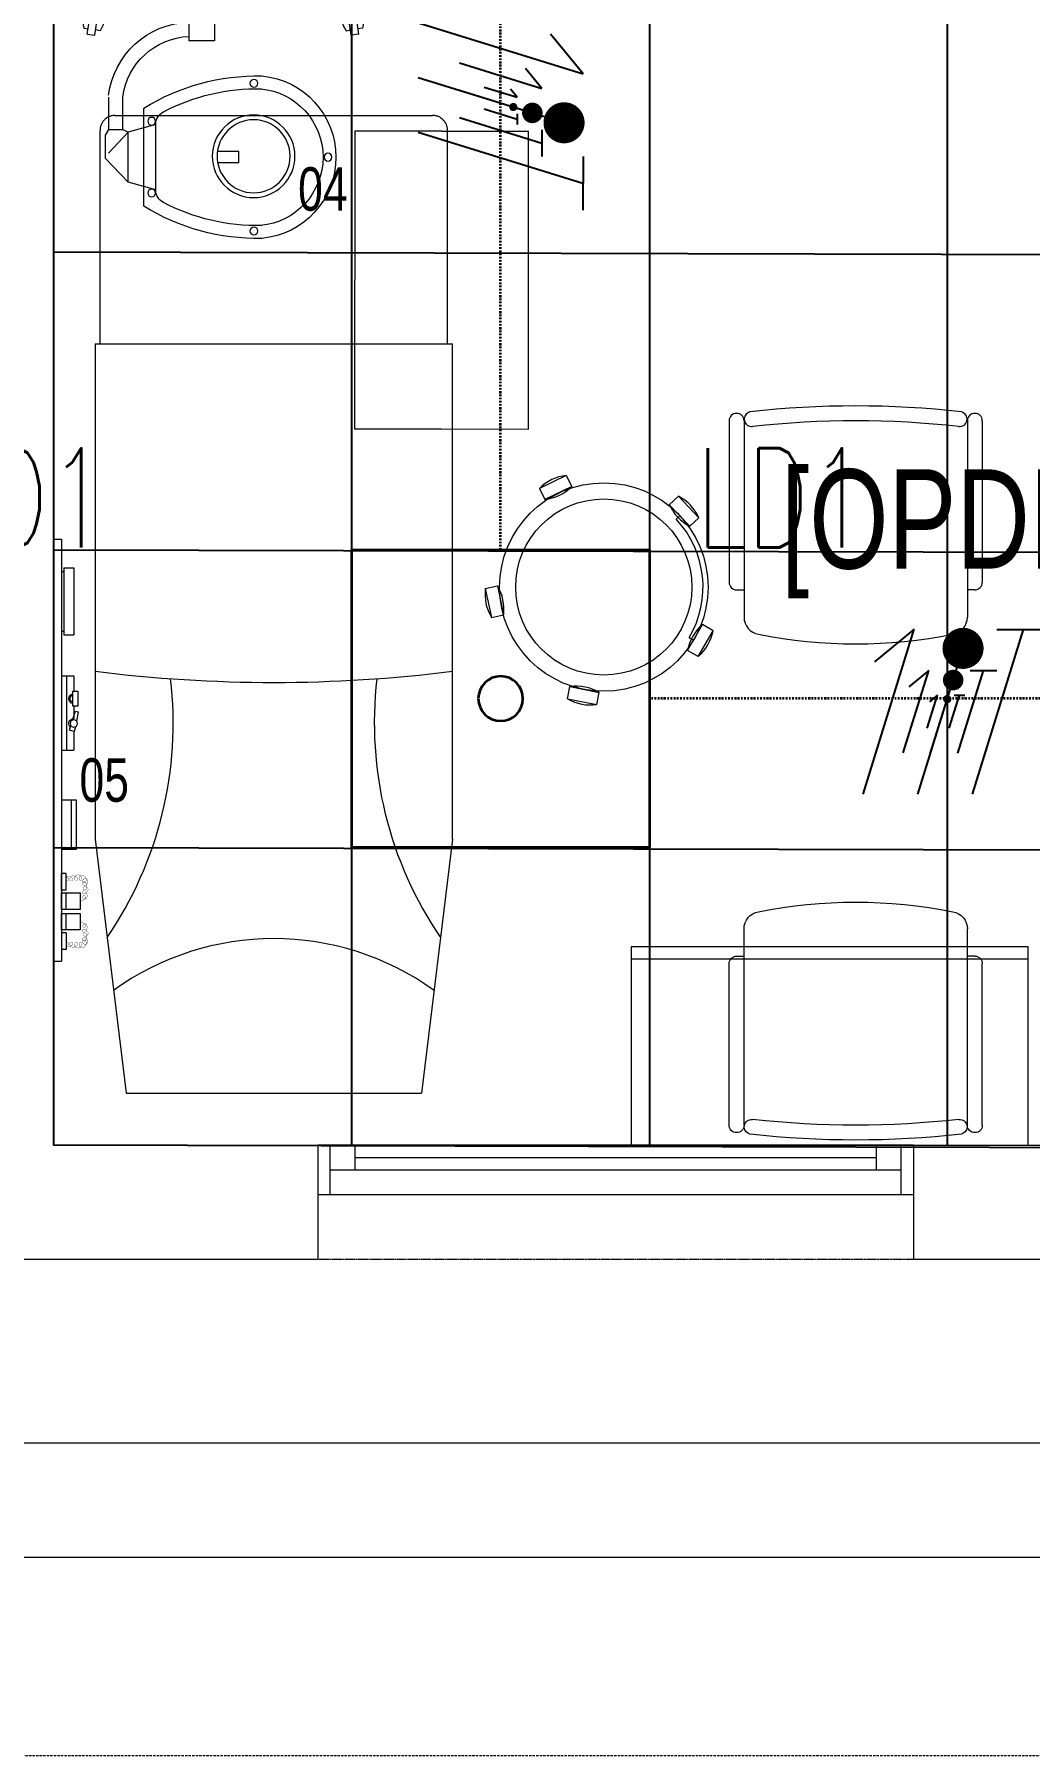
# Model space of a CAD drawing. Extents: x -12260 to 57327, y -29287 to 19916.
# Drawn here: x 29437 to 31441, y -14060 to -10592 of the extents above; entities that cross this region are included whole.
import ezdxf
from ezdxf.enums import TextEntityAlignment as Align

# ---------------------------------------------------------------- set-up
doc = ezdxf.new("R2010")
doc.units = 0
doc.header["$LTSCALE"] = 0.25
doc.linetypes.add('01-First Floor$0$HIDDEN', pattern=[9.525, 6.35, -3.175])
doc.linetypes.add('DASHDOT', pattern=[25.4, 12.7, -6.35, 0, -6.35])
for name, color, linetype, lineweight in [('01-First Floor$0$72_EGR_BASE_TEXT', 252, 'Continuous', 5), ('01-First Floor$0$72_EGR_EQP_TAG', 142, 'Continuous', 5), ('01-First Floor$0$Aluminum', 251, 'Continuous', 5), ('01-First Floor$0$LOADING', 253, 'Continuous', 5), ('01-First Floor$0$Proj', 251, 'Continuous', 5), ('01-First Floor$0$Walls', 251, 'Continuous', 5), ('E-LITE-CIRC-NUMB', 6, 'Continuous', 25), ('E-LITE-CLNG', 150, 'Continuous', 35), ('E-LITE-CLNG-CNDT', 6, 'DASHDOT', 35), ('E-LITE-CTRL', 6, 'Continuous', 25), ('E-LITE-IDEN', 6, 'Continuous', 25), ('E-POWR-WIRE', 6, 'Continuous', 25), ('E-POWR-WIRE @ 100', 6, 'Continuous', 25), ('E-POWR-WIRE @ 20', 6, 'Continuous', 25), ('E-POWR-WIRE @ 50', 6, 'Continuous', 25)]:
    doc.layers.add(name, color=color, linetype=linetype, lineweight=lineweight)
doc.layers.add('01-First Floor$0$FALSE CEILING', color=251, linetype='Continuous')
doc.layers.add('01-First Floor$0$TME-NON MEDICAL FURNITURE', color=242, linetype='Continuous')
doc.styles.add('01-First Floor$0$X3G_ENTITY_257CFD', font='swisscl.ttf', dxfattribs={"height": 200})
doc.styles.add('01-First Floor$0$X3G_ENTITY_9F38', font='swisscl.ttf', dxfattribs={"height": 0.2})
doc.styles.add('DC_SIMPLEX', font='SIMPLEX.shx', dxfattribs={"width": 0.7})

# ---------------------------------------------------------------- blocks, each defined once
blk = doc.blocks.new('01-First Floor$0$ME19011A-P')
for p, q in [((-0.425, 0), (0.425, 0)), ((-0.425, 0), (-0.425, -0.015)), ((0.425, 0), (0.425, -0.015)), ((-0.425, -0.015), (0.425, -0.015)), ((-0.3675, -0.0198), (-0.2325, -0.0198)), ((-0.3675, -0.0198), (-0.3675, -0.0399)), ((-0.36, -0.015), (-0.36, -0.0198)), ((-0.24, -0.015), (-0.24, -0.0198)), ((-0.2325, -0.0198), (-0.2325, -0.0399)), ((-0.15, -0.015), (-0.15, -0.04)), ((-0.15, -0.025), (0, -0.025)), ((-0.0402, -0.0312), (-0.0496, -0.0337)), ((-0.0376, -0.0409), (-0.0402, -0.0312)), ((0, -0.015), (0, -0.04)), ((0.1, -0.015), (0.1, -0.045)), ((0.2, -0.045), (0.2, -0.015)), ((0.2818, -0.015), (0.2484, -0.015)), ((0.2484, -0.0243), (0.2484, -0.015)), ((0.2818, -0.0243), (0.2484, -0.0243)), ((0.2818, -0.0243), (0.2818, -0.015)), ((0.3211, -0.015), (0.2877, -0.015)), ((0.2877, -0.015), (0.2877, -0.0531)), ((0.3211, -0.0243), (0.2877, -0.0243)), ((0.3211, -0.0531), (0.3211, -0.015)), ((0.3623, -0.015), (0.3289, -0.015)), ((0.3289, -0.015), (0.3289, -0.0531)), ((0.3623, -0.0243), (0.3289, -0.0243)), ((0.3623, -0.0531), (0.3623, -0.015)), ((0.3682, -0.0243), (0.3682, -0.015)), ((0.3682, -0.015), (0.4016, -0.015)), ((0.3682, -0.0243), (0.4016, -0.0243)), ((0.4016, -0.0243), (0.4016, -0.015)), ((-0.3675, -0.0399), (-0.2325, -0.0399)), ((-0.15, -0.04), (-0.1187, -0.04)), ((-0.0887, -0.04), (-0.0637, -0.04)), ((-0.0606, -0.0371), (-0.0787, -0.0432)), ((-0.0787, -0.0432), (-0.077, -0.0497)), ((-0.0582, -0.046), (-0.077, -0.0497)), ((-0.047, -0.0434), (-0.0376, -0.0409)), ((-0.0379, -0.04), (0, -0.04)), ((0.1, -0.035), (0.2, -0.035)), ((0.1, -0.045), (0.2, -0.045)), ((0.2877, -0.0531), (0.3211, -0.0531)), ((0.3289, -0.0531), (0.3623, -0.0531))]:
    blk.add_line(p, q)
at = {"color": 8, "const_width": 0.000601}
for points in [[(0.3044, -0.0531, -0.184574), (0.2977, -0.0636, -1.44364), (0.2961, -0.0581, -0.837915), (0.2969, -0.0664, -0.30536), (0.2839, -0.062, -1.584726), (0.2894, -0.0609, -0.253153), (0.2827, -0.0684, -0.874198), (0.2775, -0.0585, -0.915253), (0.2791, -0.0658, -0.223821), (0.2683, -0.0644, -1.703343), (0.272, -0.0597, -0.588962), (0.2621, -0.068, -0.717795), (0.2625, -0.0581, -0.983104), (0.2645, -0.0644, -0.326362), (0.2534, -0.0609, -0.758716), (0.2609, -0.0514, -0.906186), (0.2593, -0.0565, -0.189488), (0.2526, -0.0522, -0.7948), (0.2613, -0.0423, -1.223996), (0.2574, -0.047, -0.072149), (0.2534, -0.0403, -0.645886), (0.2609, -0.0324, -1.366917), (0.2574, -0.0371, -0.078415), (0.2542, -0.0308, -0.723006), (0.2613, -0.0256, -1.105484), (0.2582, -0.0292, -0.221197), (0.2566, -0.0243, -0.221197)], [(0.3456, -0.0531, 0.184574), (0.3523, -0.0636, 1.44364), (0.3539, -0.0581, 0.837915), (0.3531, -0.0664, 0.30536), (0.3661, -0.062, 1.584726), (0.3606, -0.0609, 0.253153), (0.3673, -0.0684, 0.874198), (0.3725, -0.0585, 0.915253), (0.3709, -0.0658, 0.223821), (0.3817, -0.0644, 1.703343), (0.378, -0.0597, 0.588962), (0.3879, -0.068, 0.717795), (0.3875, -0.0581, 0.983104), (0.3855, -0.0644, 0.326362), (0.3966, -0.0609, 0.758716), (0.3891, -0.0514, 0.906186), (0.3907, -0.0565, 0.189488), (0.3974, -0.0522, 0.7948), (0.3887, -0.0423, 1.223996), (0.3926, -0.047, 0.072149), (0.3966, -0.0403, 0.645886), (0.3891, -0.0324, 1.366917), (0.3926, -0.0371, 0.078415), (0.3958, -0.0308, 0.723006), (0.3887, -0.0256, 1.105484), (0.3918, -0.0292, 0.221197), (0.3934, -0.0243, 0.221197)]]:
    blk.add_lwpolyline(points, format="xyb", dxfattribs=at)
blk.add_lwpolyline([(-0.1187, -0.0482), (-0.0887, -0.0482), (-0.0887, -0.0382), (-0.1187, -0.0382)], close=True)
blk.add_circle((-0.0537, -0.04), 0.0075)
for centre, radius, start, end in [((-0.1037, -0.04), 0.01, 10.4593, 169.5407), ((-0.1037, -0.04), 0.0075, 14.0075, 165.9925), ((-0.0537, -0.04), 0.01, 45, 180)]:
    blk.add_arc(centre, radius, start, end)
blk = doc.blocks.new('01-First Floor$0$M.44.57.64')
at = {"layer": '01-First Floor$0$LOADING', "xscale": 1000.000000000002, "yscale": 1000.000000000002, "zscale": 1000.000000000002, "rotation": 225.9999036123427}
blk.add_blockref('01-First Floor$0$ME19011A-P', (-80806.9, 16720.7), dxfattribs=at)
blk = doc.blocks.new('01-First Floor$0$GF21016-P')
at = {"layer": '01-First Floor$0$LOADING', "extrusion": (-1.24384e-09, -1.20261e-09, -1)}
for p, q in [((0.0128, 0.0179), (0.0128, 0.4136)), ((0.4628, 0.0179), (0.4628, 0.4136)), ((-0.0022, 0.3585), (0.0128, 0.3585)), ((0.4778, 0.3585), (0.4628, 0.3585)), ((-0.0172, 0.0179), (-0.0172, 0.3435)), ((0.4928, 0.0179), (0.4928, 0.3435)), ((0.4778, 0.0029), (0.4778, 0.0029))]:
    blk.add_line(p, q, dxfattribs=at)
for centre, radius, start, end in [((-0.2378, -0.5362), 1.0036, 78.7568, 101.2432), ((-0.0478, 0.4136), 0.035, 0, 80.6557), ((-0.4278, 0.4136), 0.035, 99.3443, 180), ((0.0022, 0.3435), 0.015, 0, 90), ((-0.4778, 0.3435), 0.015, 90, 180), ((0.0022, 0.0179), 0.015, 270, 0), ((0.0022, 0.0179), 0.015, 180, 270), ((-0.0284, 0.0145), 0.015, 284.3864, 95.5209), ((-0.2378, 1.8734), 1.8855, 263.5119, 276.4881), ((-0.2378, 1.8928), 1.8749, 263.6341, 276.3659), ((-0.4471, 0.0145), 0.015, 84.4791, 255.6136), ((-0.4778, 0.0179), 0.015, 270, 0), ((-0.4778, 0.0179), 0.015, 180, 270)]:
    blk.add_arc(centre, radius, start, end, dxfattribs=at)
blk = doc.blocks.new('01-First Floor$0$GF21027-P')
at = {"layer": '01-First Floor$0$LOADING'}
for p, q in [((0.4, 0.4), (-0.4, 0.4)), ((-0.4, 0.4), (-0.4, 0)), ((0.4, 0), (0.4, 0.4)), ((-0.4, 0.025), (0.4, 0.025)), ((-0.4, 0), (0.4, 0))]:
    blk.add_line(p, q, dxfattribs=at)
blk = doc.blocks.new('01-First Floor$0$HF10037B-P')
at = {"layer": '01-First Floor$0$LOADING'}
for p, q in [((0.2459, 0.134), (0.1859, 0.134)), ((0.1859, 0.134), (0.1859, 0.109)), ((0.2459, 0.109), (0.1859, 0.109)), ((0.2459, 0.134), (0.2459, 0.109)), ((0, 0), (-0.0142, -0.0583)), ((0, 0), (0.0243, -0.0059)), ((0.0243, -0.0059), (0.01, -0.0642)), ((0.4071, -0.0094), (0.431, -0.0018)), ((0.4071, -0.0094), (0.4255, -0.0665)), ((0.431, -0.0018), (0.4493, -0.0589)), ((-0.0142, -0.0583), (0.01, -0.0642)), ((0.4069, -0.0417), (0.4165, -0.0387)), ((0.4255, -0.0665), (0.4493, -0.0589)), ((0.0524, -0.2725), (0.0674, -0.2525)), ((0.0524, -0.2725), (0.1004, -0.3085)), ((0.0674, -0.2525), (0.1154, -0.2885)), ((0.3125, -0.2897), (0.362, -0.2558)), ((0.3266, -0.3103), (0.3761, -0.2764)), ((0.3267, -0.268), (0.3323, -0.2763)), ((0.3761, -0.2764), (0.362, -0.2558)), ((0.1004, -0.3085), (0.1154, -0.2885)), ((0.3266, -0.3103), (0.3125, -0.2897))]:
    blk.add_line(p, q, dxfattribs=at)
for radius in [0.21, 0.1775]:
    blk.add_circle((0.2161, -0.1014), radius, dxfattribs=at)
for centre, radius, start, end in [((0.2159, 0.0465), 0.0925, 71.0754, 108.9246), ((0.2159, 0.1965), 0.0925, 251.0754, 288.9246), ((0.0779, -0.0499), 0.0925, 147.3419, 185.1912), ((-0.0678, -0.0143), 0.0925, 327.3419, 5.1912), ((0.4996, -0.0113), 0.0925, 178.8412, 216.6904), ((0.3568, -0.057), 0.0925, 358.8412, 36.6904), ((0.2161, -0.1014), 0.2, 303.6037, 17.3657), ((0.1289, -0.2205), 0.0925, 214.1875, 252.0368), ((0.0389, -0.3404), 0.0925, 34.1875, 72.0368), ((0.3867, -0.3449), 0.0925, 105.5121, 143.3614), ((0.3019, -0.2212), 0.0925, 285.5121, 323.3614)]:
    blk.add_arc(centre, radius, start, end, dxfattribs=at)
blk = doc.blocks.new('01-First Floor$0$HF13902-P')
at = {"color": 8, "linetype": '01-First Floor$0$HIDDEN'}
for p, q in [((-0.35, -0.6824), (-0.35, -1.1124)), ((0.35, -0.6824), (0.35, -1.1124)), ((0.32, -1.1424), (-0.32, -1.1424))]:
    blk.add_line(p, q, dxfattribs=at)
at = {"linetype": 'Continuous'}
for points in [[(0.36, -0.5224), (0.36, -0.5224), (0.36, -0.5224), (0.36, -0.5224), (0.36, -0.5224), (0.36, -0.5224), (0.36, -0.5224), (0.36, -0.5224), (0.36, -0.5224), (0.36, -0.5224), (0.36, -0.5224), (0.36, -0.5224), (0.36, -0.5224), (0.36, -0.5224), (0.36, -0.5224), (0.36, -0.5224), (0.36, -0.5224), (0.36, -0.5224), (0.36, -0.5224), (0.36, -0.5224), (0.36, -0.5224), (0.36, -0.5224), (0.36, -0.5224), (0.36, -0.5224), (0.36, -0.5224), (0.36, -0.5224), (0.36, -0.5224), (0.36, -0.5224), (0.36, -0.5224), (0.36, -0.5224), (0.36, -0.5224), (0.36, -0.5224), (0.36, -0.5224), (0.36, -0.5224), (0.36, -0.5224), (0.36, -0.5224), (0.36, -0.5224), (0.36, -0.5224), (0.36, -0.5224), (0.36, -0.5224), (0.36, -0.5224), (0.36, -0.5224), (0.36, -0.5224), (0.36, -0.5224), (0.36, -0.5224), (0.36, -0.5224), (0.36, -0.5224), (0.36, -0.5224), (0.36, -0.5224), (0.36, -0.5224), (0.36, -0.5224), (0.36, -0.5224), (0.36, -0.5224), (0.36, -0.5224), (0.36, -0.5224), (0.36, -0.5224), (0.36, -0.5224), (0.36, -0.5224), (0.36, -0.5224), (0.36, -0.5224), (0.36, -0.5224), (0.36, -0.5224), (0.36, -0.5224), (0.36, -0.5224), (0.36, -0.5224), (0.36, -0.5224), (0.36, -0.5224), (0.36, -0.5224), (0.36, -0.5224), (0.36, -0.5224), (0.36, -0.5224), (0.36, -0.5224), (0.36, -0.5224), (0.36, -0.5224), (0.36, -0.5224), (0.36, -0.5224), (0.36, -0.5224), (0.36, -0.5224), (0.36, -0.5224), (0.36, -0.5224), (0.36, -0.5224), (0.36, -0.5224), (0.36, -0.5224), (0.36, -0.5224), (0.36, -0.5224), (0.36, -0.5224), (0.36, -0.5224), (0.36, -0.5224), (0.36, -0.5224), (0.36, -0.5224), (0.36, -0.5224), (0.36, -0.5224), (0.36, -0.5224), (0.36, -0.5224), (0.36, -0.5224), (0.36, -0.5224), (0.36, -0.5224), (0.36, -0.5224), (0.36, -0.5224), (0.36, -0.5224), (0.36, -0.5224), (0.36, -0.5224), (0.36, -0.5224), (0.36, -0.5224), (0.36, -0.5224), (0.36, -0.5224), (0.36, -0.5224), (0.36, -0.5224), (0.36, -0.5224), (0.36, -0.5224), (0.36, -0.5224), (0.36, -0.5224), (0.36, -0.5224), (0.36, -0.5224), (0.36, -0.5224), (0.36, -0.5224), (0.36, -0.5224), (0.36, -0.5224), (0.36, -0.5224), (0.36, -0.5224), (0.36, -0.5224), (0.36, -0.5224), (0.36, -0.5224), (0.36, -0.5224), (0.36, -0.5224), (0.36, -0.5224), (0.36, -0.5224), (0.36, -0.5224), (0.36, -0.5224), (0.36, -0.5224), (0.36, -0.5224), (0.36, -0.5224), (0.36, -0.5224), (0.36, -0.5224), (0.36, -0.5224), (0.36, -0.5224), (0.36, -0.5224), (0.36, -0.5224), (0.36, -0.5224), (0.36, -0.5224), (0.36, -0.5224), (0.36, -0.5224), (0.36, -0.5224), (0.36, -0.5224), (0.36, -0.5224), (0.36, -0.5224), (0.36, -0.5224), (0.36, -0.5224), (0.36, -0.5224), (0.36, -0.5224), (0.36, -0.5224), (0.36, -0.5224), (0.36, -0.5224), (0.36, -0.5224), (0.36, -0.5224), (0.36, -0.5224), (0.36, -0.5224), (0.36, -0.5224), (0.36, -0.5224), (0.36, -0.5224), (0.36, -0.5224), (0.36, -0.5224), (0.36, -0.5224), (0.36, -0.5224), (0.36, -0.5224), (0.36, -0.5224), (0.36, -0.5224), (0.36, -0.5224), (0.36, -0.5224), (0.36, -0.5224), (0.36, -0.5224), (0.36, -0.5224), (0.36, -0.5224), (0.36, -0.5224), (0.36, -0.5224), (0.36, -0.5224), (0.36, -0.5224), (0.36, -0.5224), (0.36, -0.5224), (0.36, -0.5224), (0.36, -0.5224), (0.36, -0.5224), (0.36, -0.5224), (0.36, -0.5224), (0.36, -0.5224), (0.36, -0.5224), (0.36, -0.5224), (0.36, -0.5224), (0.36, -0.5224), (0.36, -0.5224), (0.36, -0.5224), (0.36, -0.5224), (0.36, -0.5224), (0.36, -0.5224), (0.36, -0.5224), (0.36, -0.5224), (0.36, -0.5224), (0.36, -0.5224), (0.36, -0.5224), (0.36, -0.5224), (0.36, -0.5224), (0.36, -0.5224), (0.36, -0.5224), (0.36, -0.5224), (0.36, -0.5224), (0.36, -0.5224), (0.36, -0.5224), (0.36, -0.5224), (0.36, -0.5224), (0.36, -0.5224), (0.36, -0.5224), (0.36, -0.5224), (0.36, -0.5224), (0.36, -0.5224), (0.36, -0.5224), (0.36, -0.5224), (0.36, -0.5224), (0.36, -0.5224), (0.36, -0.5224)], [(0.36, -0.5224), (0.36, -0.5224), (0.36, -0.5224), (0.36, -0.5224), (0.36, -0.5224), (0.36, -0.5224), (0.36, -0.5224), (0.36, -0.5224), (0.36, -0.5224), (0.36, -0.5224), (0.36, -0.5224), (0.36, -0.5224), (0.36, -0.5224), (0.36, -0.5224), (0.36, -0.5224), (0.36, -0.5224), (0.36, -0.5224), (0.36, -0.5224), (0.36, -0.5224), (0.36, -0.5224), (0.36, -0.5224), (0.36, -0.5224), (0.36, -0.5224), (0.36, -0.5224), (0.36, -0.5224), (0.36, -0.5224), (0.36, -0.5224), (0.36, -0.5224), (0.36, -0.5224), (0.36, -0.5224), (0.36, -0.5224), (0.36, -0.5224), (0.36, -0.5224), (0.36, -0.5224), (0.36, -0.5224), (0.36, -0.5224), (0.36, -0.5224), (0.36, -0.5224), (0.36, -0.5224), (0.36, -0.5224), (0.36, -0.5224), (0.36, -0.5224), (0.36, -0.5224), (0.36, -0.5224), (0.36, -0.5224), (0.36, -0.5224), (0.36, -0.5224), (0.36, -0.5224), (0.36, -0.5224), (0.36, -0.5224), (0.36, -0.5224), (0.36, -0.5224), (0.36, -0.5224), (0.36, -0.5224), (0.36, -0.5224), (0.36, -0.5224), (0.36, -0.5224), (0.36, -0.5224), (0.36, -0.5224), (0.36, -0.5224), (0.36, -0.5224), (0.36, -0.5224), (0.36, -0.5224), (0.36, -0.5224), (0.36, -0.5224), (0.36, -0.5224), (0.36, -0.5224), (0.36, -0.5224), (0.36, -0.5224), (0.36, -0.5224), (0.36, -0.5224), (0.36, -0.5224), (0.36, -0.5224), (0.36, -0.5224), (0.36, -0.5224), (0.36, -0.5224), (0.36, -0.5224), (0.36, -0.5224), (0.36, -0.5224), (0.36, -0.5224), (0.36, -0.5224), (0.36, -0.5224), (0.36, -0.5224), (0.36, -0.5224), (0.36, -0.5224), (0.36, -0.5224), (0.36, -0.5224), (0.36, -0.5224), (0.36, -0.5224), (0.36, -0.5224), (0.36, -0.5224), (0.36, -0.5224), (0.36, -0.5224), (0.36, -0.5224), (0.36, -0.5224), (0.36, -0.5224), (0.36, -0.5224), (0.36, -0.5224), (0.36, -0.5224), (0.36, -0.5224), (0.36, -0.5224), (0.36, -0.5224), (0.36, -0.5224), (0.36, -0.5224), (0.36, -0.5224), (0.36, -0.5224), (0.36, -0.5224), (0.36, -0.5224), (0.36, -0.5224), (0.36, -0.5224), (0.36, -0.5224), (0.36, -0.5224), (0.36, -0.5224), (0.36, -0.5224), (0.36, -0.5224), (0.36, -0.5224), (0.36, -0.5224), (0.36, -0.5224), (0.36, -0.5224), (0.36, -0.5224), (0.36, -0.5224), (0.36, -0.5224), (0.36, -0.5224), (0.36, -0.5224), (0.36, -0.5224), (0.36, -0.5224), (0.36, -0.5224), (0.36, -0.5224), (0.36, -0.5224), (0.36, -0.5224), (0.36, -0.5224), (0.36, -0.5224), (0.36, -0.5224), (0.36, -0.5224), (0.36, -0.5224), (0.36, -0.5224), (0.36, -0.5224), (0.36, -0.5224), (0.36, -0.5224), (0.36, -0.5224), (0.36, -0.5224), (0.36, -0.5224), (0.36, -0.5224), (0.36, -0.5224), (0.36, -0.5224), (0.36, -0.5224), (0.36, -0.5224), (0.36, -0.5224), (0.36, -0.5224), (0.36, -0.5224), (0.36, -0.5224), (0.36, -0.5224), (0.36, -0.5224), (0.36, -0.5224), (0.36, -0.5224), (0.36, -0.5224), (0.36, -0.5224), (0.36, -0.5224), (0.36, -0.5224), (0.36, -0.5224), (0.36, -0.5224), (0.36, -0.5224), (0.36, -0.5224), (0.36, -0.5224), (0.36, -0.5224), (0.36, -0.5224), (0.36, -0.5224), (0.36, -0.5224), (0.36, -0.5224), (0.36, -0.5224), (0.36, -0.5224), (0.36, -0.5224), (0.36, -0.5224), (0.36, -0.5224), (0.36, -0.5224), (0.36, -0.5224), (0.36, -0.5224), (0.36, -0.5224), (0.36, -0.5224), (0.36, -0.5224), (0.36, -0.5224), (0.36, -0.5224), (0.36, -0.5224), (0.36, -0.5224), (0.36, -0.5224), (0.36, -0.5224), (0.36, -0.5224), (0.36, -0.5224), (0.36, -0.5224), (0.36, -0.5224), (0.36, -0.5224), (0.36, -0.5224), (0.36, -0.5224), (0.36, -0.5224), (0.36, -0.5224), (0.36, -0.5224), (0.36, -0.5224), (0.36, -0.5224), (0.36, -0.5224), (0.36, -0.5224), (0.36, -0.5224), (0.36, -0.5224), (0.36, -0.5224), (0.36, -0.5224), (0.36, -0.5224), (0.36, -0.5224), (0.36, -0.5224), (0.36, -0.5224), (0.36, -0.5224), (0.36, -0.5224), (0.36, -0.5224), (0.36, -0.5224), (0.36, -0.5224), (0.36, -0.5224)], [(0.36, -0.5224), (0.36, -0.5224), (0.36, -0.5224), (0.36, -0.5224), (0.36, -0.5224), (0.36, -0.5224), (0.36, -0.5224), (0.36, -0.5224), (0.36, -0.5224), (0.36, -0.5224), (0.36, -0.5224), (0.36, -0.5224), (0.36, -0.5224), (0.36, -0.5224), (0.36, -0.5224), (0.36, -0.5224), (0.36, -0.5224), (0.36, -0.5224), (0.36, -0.5224), (0.36, -0.5224), (0.36, -0.5224), (0.36, -0.5224), (0.36, -0.5224), (0.36, -0.5224), (0.36, -0.5224), (0.36, -0.5224), (0.36, -0.5224), (0.36, -0.5224), (0.36, -0.5224), (0.36, -0.5224), (0.36, -0.5224), (0.36, -0.5224), (0.36, -0.5224), (0.36, -0.5224), (0.36, -0.5224), (0.36, -0.5224), (0.36, -0.5224), (0.36, -0.5224), (0.36, -0.5224), (0.36, -0.5224), (0.36, -0.5224), (0.36, -0.5224), (0.36, -0.5224), (0.36, -0.5224), (0.36, -0.5224), (0.36, -0.5224), (0.36, -0.5224), (0.36, -0.5224), (0.36, -0.5224), (0.36, -0.5224), (0.36, -0.5224), (0.36, -0.5224), (0.36, -0.5224), (0.36, -0.5224), (0.36, -0.5224), (0.36, -0.5224), (0.36, -0.5224), (0.36, -0.5224), (0.36, -0.5224), (0.36, -0.5224), (0.36, -0.5224), (0.36, -0.5224), (0.36, -0.5224), (0.36, -0.5224), (0.36, -0.5224), (0.36, -0.5224), (0.36, -0.5224), (0.36, -0.5224), (0.36, -0.5224), (0.36, -0.5224), (0.36, -0.5224), (0.36, -0.5224), (0.36, -0.5224), (0.36, -0.5224), (0.36, -0.5224), (0.36, -0.5224), (0.36, -0.5224), (0.36, -0.5224), (0.36, -0.5224), (0.36, -0.5224), (0.36, -0.5224), (0.36, -0.5224), (0.36, -0.5224), (0.36, -0.5224), (0.36, -0.5224), (0.36, -0.5224), (0.36, -0.5224), (0.36, -0.5224), (0.36, -0.5224), (0.36, -0.5224), (0.36, -0.5224), (0.36, -0.5224), (0.36, -0.5224), (0.36, -0.5224), (0.36, -0.5224), (0.36, -0.5224), (0.36, -0.5224), (0.36, -0.5224), (0.36, -0.5224), (0.36, -0.5224), (0.36, -0.5224), (0.36, -0.5224), (0.36, -0.5224), (0.36, -0.5224), (0.36, -0.5224), (0.36, -0.5224), (0.36, -0.5224), (0.36, -0.5224), (0.36, -0.5224), (0.36, -0.5224), (0.36, -0.5224), (0.36, -0.5224), (0.36, -0.5224), (0.36, -0.5224), (0.36, -0.5224), (0.36, -0.5224), (0.36, -0.5224), (0.36, -0.5224), (0.36, -0.5224), (0.36, -0.5224), (0.36, -0.5224), (0.36, -0.5224), (0.36, -0.5224), (0.36, -0.5224), (0.36, -0.5224), (0.36, -0.5224), (0.36, -0.5224), (0.36, -0.5224), (0.36, -0.5224), (0.36, -0.5224), (0.36, -0.5224), (0.36, -0.5224), (0.36, -0.5224), (0.36, -0.5224), (0.36, -0.5224), (0.36, -0.5224), (0.36, -0.5224), (0.36, -0.5224), (0.36, -0.5224), (0.36, -0.5224), (0.36, -0.5224), (0.36, -0.5224), (0.36, -0.5224), (0.36, -0.5224), (0.36, -0.5224), (0.36, -0.5224), (0.36, -0.5224), (0.36, -0.5224), (0.36, -0.5224), (0.36, -0.5224), (0.36, -0.5224), (0.36, -0.5224), (0.36, -0.5224), (0.36, -0.5224), (0.36, -0.5224), (0.36, -0.5224), (0.36, -0.5224), (0.36, -0.5224), (0.36, -0.5224), (0.36, -0.5224), (0.36, -0.5224), (0.36, -0.5224), (0.36, -0.5224), (0.36, -0.5224), (0.36, -0.5224), (0.36, -0.5224), (0.36, -0.5224), (0.36, -0.5224), (0.36, -0.5224), (0.36, -0.5224), (0.36, -0.5224), (0.36, -0.5224), (0.36, -0.5224), (0.36, -0.5224), (0.36, -0.5224), (0.36, -0.5224), (0.36, -0.5224), (0.36, -0.5224), (0.36, -0.5224), (0.36, -0.5224), (0.36, -0.5224), (0.36, -0.5224), (0.36, -0.5224), (0.36, -0.5224), (0.36, -0.5224), (0.36, -0.5224), (0.36, -0.5224), (0.36, -0.5224), (0.36, -0.5224), (0.36, -0.5224), (0.36, -0.5224), (0.36, -0.5224), (0.36, -0.5224), (0.36, -0.5224), (0.36, -0.5224), (0.36, -0.5224), (0.36, -0.5224), (0.36, -0.5224), (0.36, -0.5224), (0.36, -0.5224), (0.36, -0.5224), (0.36, -0.5224), (0.36, -0.5224), (0.36, -0.5224), (0.36, -0.5224), (0.36, -0.5224), (0.36, -0.5224), (0.36, -0.5224), (0.36, -0.5224), (0.36, -0.5224), (0.36, -0.5224), (0.36, -0.5224), (0.36, -0.5224), (0.36, -0.5224), (0.36, -0.5224), (0.36, -0.5224), (0.36, -0.5224), (0.36, -0.5224), (0.36, -0.5224), (0.36, -0.5224), (0.36, -0.5224), (0.36, -0.5224), (0.36, -0.5224), (0.36, -0.5224), (0.36, -0.5224), (0.36, -0.5224), (0.36, -0.5224), (0.36, -0.5224), (0.36, -0.5224), (0.36, -0.5224), (0.36, -0.5224), (0.36, -0.5224), (0.36, -0.5224), (0.36, -0.5224), (0.36, -0.5224), (0.36, -0.5224), (0.36, -0.5224), (0.36, -0.5224), (0.36, -0.5224), (0.36, -0.5224), (0.36, -0.5224), (0.36, -0.5224), (0.36, -0.5224), (0.36, -0.5224), (0.36, -0.5224), (0.36, -0.5224), (0.36, -0.5224), (0.36, -0.5224), (0.36, -0.5224), (0.36, -0.5224), (0.36, -0.5224), (0.36, -0.5224), (0.36, -0.5224), (0.36, -0.5224), (0.36, -0.5224), (0.36, -0.5224), (0.36, -0.5224), (0.36, -0.5224), (0.36, -0.5224), (0.36, -0.5224), (0.36, -0.5224), (0.36, -0.5224), (0.36, -0.5224), (0.36, -0.5224), (0.36, -0.5224), (0.36, -0.5224), (0.36, -0.5224), (0.36, -0.5224), (0.36, -0.5224), (0.36, -0.5224), (0.36, -0.5224), (0.36, -0.5224), (0.36, -0.5224), (0.36, -0.5224), (0.36, -0.5224), (0.36, -0.5224), (0.36, -0.5224)]]:
    blk.add_lwpolyline(points, close=True, dxfattribs=at)
for points in [[(0.36, -0.5224), (0.36, -0.5224), (0.36, -0.5224), (0.36, -0.5224), (0.36, -0.5224), (0.36, -0.5224), (0.36, -0.5224), (0.36, -0.5224)], [(0.36, -0.5224), (0.36, -0.5224), (0.36, -0.5224), (0.36, -0.5224), (0.36, -0.5224), (0.36, -0.5224), (0.36, -0.5224), (0.36, -0.5224), (0.36, -0.5224), (0.36, -0.5224), (0.36, -0.5224), (0.36, -0.5224), (0.36, -0.5224), (0.36, -0.5224), (0.36, -0.5224), (0.36, -0.5224), (0.36, -0.5224), (0.36, -0.5224), (0.36, -0.5224), (0.36, -0.5224), (0.36, -0.5224), (0.36, -0.5224), (0.36, -0.5224), (0.36, -0.5224), (0.36, -0.5224), (0.36, -0.5224), (0.36, -0.5224), (0.36, -0.5224), (0.36, -0.5224), (0.36, -0.5224), (0.36, -0.5224), (0.36, -0.5224), (0.36, -0.5224), (0.36, -0.5224), (0.36, -0.5224), (0.36, -0.5224), (0.36, -0.5224), (0.36, -0.5224), (0.36, -0.5224), (0.36, -0.5224), (0.36, -0.5224), (0.36, -0.5224), (0.36, -0.5224), (0.36, -0.5224), (0.36, -0.5224), (0.36, -0.5224), (0.36, -0.5224), (0.36, -0.5224), (0.36, -0.5224), (0.36, -0.5224), (0.36, -0.5224), (0.36, -0.5224), (0.36, -0.5224), (0.36, -0.5224), (0.36, -0.5224), (0.36, -0.5224), (0.36, -0.5224), (0.36, -0.5224), (0.36, -0.5224), (0.36, -0.5224), (0.36, -0.5224), (0.36, -0.5224), (0.36, -0.5224), (0.36, -0.5224), (0.36, -0.5224), (0.36, -0.5224), (0.36, -0.5224), (0.36, -0.5224), (0.36, -0.5224), (0.36, -0.5224), (0.36, -0.5224), (0.36, -0.5224), (0.36, -0.5224), (0.36, -0.5224), (0.36, -0.5224), (0.36, -0.5224), (0.36, -0.5224), (0.36, -0.5224), (0.36, -0.5224), (0.36, -0.5224), (0.36, -0.5224), (0.36, -0.5224), (0.36, -0.5224), (0.36, -0.5224), (0.36, -0.5224), (0.36, -0.5224), (0.36, -0.5224), (0.36, -0.5224), (0.36, -0.5224), (0.36, -0.5224), (0.36, -0.5224), (0.36, -0.5224), (0.36, -0.5224), (0.36, -0.5224), (0.36, -0.5224), (0.36, -0.5224), (0.36, -0.5224), (0.36, -0.5224), (0.36, -0.5224), (0.36, -0.5224), (0.36, -0.5224), (0.36, -0.5224), (0.36, -0.5224), (0.36, -0.5224), (0.36, -0.5224), (0.36, -0.5224), (0.36, -0.5224), (0.36, -0.5224), (0.36, -0.5224), (0.36, -0.5224), (0.36, -0.5224)], [(0.36, -0.5224), (0.36, -0.5224), (0.36, -0.5224), (0.36, -0.5224), (0.36, -0.5224), (0.36, -0.5224), (0.36, -0.5224), (0.36, -0.5224), (0.36, -0.5224), (0.36, -0.5224), (0.36, -0.5224), (0.36, -0.5224), (0.36, -0.5224), (0.36, -0.5224), (0.36, -0.5224), (0.36, -0.5224), (0.36, -0.5224)], [(0.36, -0.5224), (0.36, -0.5224), (0.36, -0.5224), (0.36, -0.5224), (0.36, -0.5224), (0.36, -0.5224), (0.36, -0.5224)], [(0.36, -0.5224), (0.36, -0.5224), (0.36, -0.5224), (0.36, -0.5224), (0.36, -0.5224), (0.36, -0.5224), (0.36, -0.5224), (0.36, -0.5224), (0.36, -0.5224), (0.36, -0.5224), (0.36, -0.5224), (0.36, -0.5224)], [(0.36, -0.5224), (0.36, -0.5224), (0.36, -0.5224), (0.36, -0.5224), (0.36, -0.5224), (0.36, -0.5224), (0.36, -0.5224), (0.36, -0.5224), (0.36, -0.5224), (0.36, -0.5224), (0.36, -0.5224), (0.36, -0.5224), (0.36, -0.5224), (0.36, -0.5224), (0.36, -0.5224), (0.36, -0.5224), (0.36, -0.5224), (0.36, -0.5224), (0.36, -0.5224), (0.36, -0.5224), (0.36, -0.5224), (0.36, -0.5224), (0.36, -0.5224), (0.36, -0.5224), (0.36, -0.5224), (0.36, -0.5224), (0.36, -0.5224), (0.36, -0.5224), (0.36, -0.5224), (0.36, -0.5224), (0.36, -0.5224), (0.36, -0.5224), (0.36, -0.5224), (0.36, -0.5224), (0.36, -0.5224), (0.36, -0.5224), (0.36, -0.5224), (0.36, -0.5224), (0.36, -0.5224), (0.36, -0.5224), (0.36, -0.5224), (0.36, -0.5224), (0.36, -0.5224), (0.36, -0.5224), (0.36, -0.5224), (0.36, -0.5224), (0.36, -0.5224), (0.36, -0.5224), (0.36, -0.5224), (0.36, -0.5224), (0.36, -0.5224), (0.36, -0.5224), (0.36, -0.5224), (0.36, -0.5224), (0.36, -0.5224), (0.36, -0.5224), (0.36, -0.5224), (0.36, -0.5224), (0.36, -0.5224), (0.36, -0.5224), (0.36, -0.5224), (0.36, -0.5224), (0.36, -0.5224), (0.36, -0.5224), (0.36, -0.5224), (0.36, -0.5224), (0.36, -0.5224), (0.36, -0.5224), (0.36, -0.5224), (0.36, -0.5224), (0.36, -0.5224), (0.36, -0.5224), (0.36, -0.5224), (0.36, -0.5224), (0.36, -0.5224), (0.36, -0.5224), (0.36, -0.5224), (0.36, -0.5224), (0.36, -0.5224), (0.36, -0.5224), (0.36, -0.5224), (0.36, -0.5224), (0.36, -0.5224), (0.36, -0.5224), (0.36, -0.5224), (0.36, -0.5224), (0.36, -0.5224), (0.36, -0.5224), (0.36, -0.5224)], [(0.36, -0.5224), (0.36, -0.5224), (0.36, -0.5224), (0.36, -0.5224), (0.36, -0.5224), (0.36, -0.5224), (0.36, -0.5224), (0.36, -0.5224), (0.36, -0.5224), (0.36, -0.5224)], [(0.36, -0.5224), (0.36, -0.5224), (0.36, -0.5224), (0.36, -0.5224), (0.36, -0.5224), (0.36, -0.5224), (0.36, -0.5224), (0.36, -0.5224), (0.36, -0.5224), (0.36, -0.5224)], [(0.36, -0.5224), (0.36, -0.5224), (0.36, -0.5224), (0.36, -0.5224), (0.36, -0.5224), (0.36, -0.5224), (0.36, -0.5224), (0.36, -0.5224), (0.36, -0.5224), (0.36, -0.5224), (0.36, -0.5224), (0.36, -0.5224), (0.36, -0.5224), (0.36, -0.5224), (0.36, -0.5224)], [(0.36, -0.5224), (0.36, -0.5224), (0.36, -0.5224), (0.36, -0.5224), (0.36, -0.5224), (0.36, -0.5224), (0.36, -0.5224), (0.36, -0.5224), (0.36, -0.5224), (0.36, -0.5224)], [(0.36, -0.5224), (0.36, -0.5224), (0.36, -0.5224), (0.36, -0.5224), (0.36, -0.5224), (0.36, -0.5224), (0.36, -0.5224)], [(0.36, -0.5224), (0.36, -0.5224), (0.36, -0.5224), (0.36, -0.5224), (0.36, -0.5224), (0.36, -0.5224), (0.36, -0.5224), (0.36, -0.5224), (0.36, -0.5224), (0.36, -0.5224)], [(0.36, -0.5224), (0.36, -0.5224), (0.36, -0.5224), (0.36, -0.5224), (0.36, -0.5224), (0.36, -0.5224), (0.36, -0.5224), (0.36, -0.5224), (0.36, -0.5224), (0.36, -0.5224), (0.36, -0.5224), (0.36, -0.5224), (0.36, -0.5224), (0.36, -0.5224), (0.36, -0.5224), (0.36, -0.5224), (0.36, -0.5224), (0.36, -0.5224)], [(0.36, -0.5224), (0.36, -0.5224), (0.36, -0.5224), (0.36, -0.5224), (0.36, -0.5224), (0.36, -0.5224), (0.36, -0.5224), (0.36, -0.5224), (0.36, -0.5224)]]:
    blk.add_lwpolyline(points, dxfattribs=at)
blk.add_circle((0.36, -0.5224), 0.000000101)
at = {"color": 8}
for centre, radius, start, end in [((0, 1.0679), 0.5515, 234.1788, 305.8212), ((-0.9704, 0.0819), 0.7679, 353.3222, 34.2669), ((0.9704, 0.0819), 0.7679, 145.7331, 186.6778), ((0, -2.9071), 2.9071, 82.8865, 97.1135)]:
    blk.add_arc(centre, radius, start, end, dxfattribs=at)
at = {"color": 8, "linetype": '01-First Floor$0$HIDDEN'}
for centre, start, end in [((-0.32, -1.1124), 180, 270), ((0.32, -1.1124), 270, 0)]:
    blk.add_arc(centre, 0.03, start, end, dxfattribs=at)
at = {"layer": '01-First Floor$0$LOADING'}
for p, q in [((-0.36, 0.3161), (-0.2975, 0.8276)), ((0.2975, 0.8276), (-0.2975, 0.8276)), ((0.36, 0.3161), (0.2975, 0.8276)), ((-0.36, 0.3161), (-0.36, -0.6824)), ((0.36, -0.6824), (0.36, 0.3161)), ((0.36, -0.6824), (-0.36, -0.6824))]:
    blk.add_line(p, q, dxfattribs=at)
blk = doc.blocks.new('01-First Floor$0$HF11772-P')
at = {"layer": '01-First Floor$0$LOADING'}
for p, q in [((0.6, 0.35), (0, 0.35)), ((0, 0.175), (0, 0.35)), ((0.6, 0.175), (0.6, 0.35)), ((0, 0.175), (0, 0)), ((0.6, 0), (0.6, 0.175)), ((0, 0), (0.6, 0))]:
    blk.add_line(p, q, dxfattribs=at)
blk = doc.blocks.new('01-First Floor$0$mobile light')
at = {"layer": '01-First Floor$0$LOADING'}
for p, q in [((1882.58, -498.29), (1882.35, -499.8)), ((1882.58, -498.29), (1885.78, -498.78)), ((1883.78, -497.56), (1883.65, -498.45)), ((1885.1, -497.29), (1883.78, -497.56)), ((1887.04, -497.59), (1885.1, -497.29)), ((1923.94, -497.59), (1925.88, -497.29)), ((1928.41, -498.29), (1925.2, -498.78)), ((1925.88, -497.29), (1927.2, -497.56)), ((1927.2, -497.56), (1927.33, -498.45)), ((1928.41, -498.29), (1928.63, -499.8)), ((1882.35, -499.8), (1885.55, -500.28)), ((1883.28, -500.85), (1883.42, -499.96)), ((1884.47, -501.5), (1883.28, -500.85)), ((1886.4, -501.79), (1884.47, -501.5)), ((1924.58, -501.79), (1926.52, -501.5)), ((1928.63, -499.8), (1925.43, -500.28)), ((1926.52, -501.5), (1927.7, -500.85)), ((1927.7, -500.85), (1927.56, -499.96)), ((1947.59, -502.62), (1941.09, -502.62)), ((1948.76, -501.94), (1947.59, -502.62)), ((1947.59, -502.62), (1947.59, -505.45)), ((1948.15, -506.5), (1952.41, -502.55)), ((1953.47, -501.94), (1948.76, -501.94)), ((1958.23, -506.5), (1953.47, -501.94)), ((1947.59, -505.45), (1941.09, -505.45)), ((1947.59, -505.45), (1948.15, -506.5)), ((1963.08, -509.67), (1943.3, -509.67)), ((1946.6, -512.08), (1948.15, -506.5)), ((1958.23, -506.5), (1948.15, -506.5)), ((1959.78, -512.08), (1958.23, -506.5)), ((1959.78, -512.08), (1946.6, -512.08)), ((1908.01, -522.53), (1909, -517.55)), ((1911.69, -517.55), (1909, -517.55)), ((1912.69, -522.53), (1911.69, -517.55)), ((1911.69, -517.55), (1914.17, -518.99)), ((1914.17, -518.99), (1914.17, -523.77)), ((1921.08, -519.69), (1914.74, -519.69)), ((1922.73, -518.8), (1921.08, -519.69)), ((1921.08, -519.69), (1921.08, -523.01)), ((1921.08, -519.69), (1921.08, -523.01)), ((1925.38, -518.8), (1922.73, -518.8)), ((1892.68, -528.06), (1892.68, -523.24)), ((1892.68, -523.24), (1906.16, -523.24)), ((1897.5, -528.06), (1897.5, -523.24)), ((1906.16, -523.24), (1906.16, -528.06)), ((1908.01, -522.53), (1908.62, -524.28)), ((1912.69, -522.53), (1911.9, -524.78)), ((1921.08, -523.01), (1914.77, -523.01)), ((1922.73, -523.93), (1921.08, -523.04)), ((1892.68, -523.97), (1883.05, -523.97)), ((1909.15, -524.25), (1906.16, -524.32)), ((1909.15, -526.94), (1906.16, -526.87)), ((1909.15, -524.25), (1909.15, -526.94)), ((1911.9, -524.78), (1914.17, -523.77)), ((1925.38, -523.93), (1922.73, -523.93)), ((1892.68, -527.34), (1883.05, -527.34)), ((1906.16, -528.06), (1892.68, -528.06)), ((1882.35, -551.47), (1885.55, -550.99)), ((1884.47, -549.77), (1883.28, -550.42)), ((1883.28, -550.42), (1883.42, -551.31)), ((1886.4, -549.48), (1884.47, -549.77)), ((1924.58, -549.48), (1926.52, -549.77)), ((1928.63, -551.47), (1925.43, -550.99)), ((1926.52, -549.77), (1927.7, -550.42)), ((1927.7, -550.42), (1927.56, -551.31)), ((1882.58, -552.98), (1882.35, -551.47)), ((1882.58, -552.98), (1885.78, -552.5)), ((1883.78, -553.71), (1883.65, -552.82)), ((1885.1, -553.98), (1883.78, -553.71)), ((1887.04, -553.69), (1885.1, -553.98)), ((1923.94, -553.69), (1925.88, -553.98)), ((1928.41, -552.98), (1925.2, -552.5)), ((1925.88, -553.98), (1927.2, -553.71)), ((1927.2, -553.71), (1927.33, -552.82)), ((1928.41, -552.98), (1928.63, -551.47))]:
    blk.add_line(p, q, dxfattribs=at)
for points in [[(1903.33, -523.24), (1903.33, -514.02), (1891.61, -514.02), (1891.61, -523.97)], [(1954.27, -524.55), (1954.27, -528.82), (1952.05, -528.82), (1952.05, -524.5)], [(1891.61, -527.34), (1891.61, -537.34), (1903.33, -537.34), (1903.33, -528.06)], [(1892.74, -537.34), (1892.74, -539.04), (1895.76, -539.04), (1895.76, -537.34)], [(1898.05, -537.34), (1898.05, -539.5)], [(1898.05, -540.63), (1898.05, -540.87), (1898.53, -541.35), (1900.02, -541.35), (1900.5, -540.87), (1900.5, -537.34)]]:
    blk.add_lwpolyline(points, dxfattribs=at)
for points in [[(1929.78, -518.8), (1925.38, -518.8), (1925.38, -523.93), (1929.78, -523.93)], [(1899.3, -539.5), (1888.5, -539.5), (1888.5, -540.63), (1899.3, -540.63)]]:
    blk.add_lwpolyline(points, close=True, dxfattribs=at)
for centre, radius in [((1945.96, -511.25), 0.793), ((1960.42, -511.25), 0.793), ((1953.01, -531.79), 8.32), ((1953.01, -531.79), 7.35), ((1938.31, -531.85), 0.793), ((1968.07, -531.85), 0.793), ((1953.19, -546.77), 0.793)]:
    blk.add_circle(centre, radius, dxfattribs=at)
for centre, radius, start, end in [((1888.02, -499.89), 2.5, 90, 270), ((1888.02, -525.64), 28.25, 12.1463, 90), ((1922.96, -525.64), 28.25, 90, 128.2073), ((1922.96, -499.89), 2.5, 270, 90), ((1888.02, -525.64), 23.25, 20.3387, 90), ((1922.96, -525.64), 23.25, 90, 126.3743), ((1942.82, -519.31), 16.86, 97.1293, 177.6115), ((1942.82, -519.31), 13.97, 97.1293, 177.6115), ((1922.96, -525.64), 28.25, 138.4974, 155.7305), ((1980.13, -532.49), 43.32, 148.2167, 181.2501), ((1926.25, -532.49), 43.32, 358.7499, 31.7833), ((1922.96, -525.64), 23.25, 138.7224, 150.0382), ((1946.6, -514.96), 2.89, 90, 152.4092), ((1959.78, -514.96), 2.89, 27.5908, 90), ((1980.13, -532.49), 40.72, 152.4092, 181.2501), ((1926.25, -532.49), 40.72, 358.7499, 27.5908), ((1911.94, -521.38), 3.27, 313.0112, 46.9888), ((1888.02, -525.64), 28.25, 270, 5.3386), ((1883.05, -525.65), 1.68, 90, 270), ((1888.02, -525.64), 23.25, 270, 356.3184), ((1910.32, -525.6), 1.78, 229.0673, 130.9327), ((1953.19, -531.93), 16.44, 185.2361, 354.7639), ((1953.19, -531.93), 13.84, 185.2361, 354.7639), ((1922.96, -525.64), 28.25, 204.483, 208.105), ((1922.96, -525.64), 23.25, 210.2349, 221.2776), ((1922.96, -525.64), 28.25, 213.7985, 221.5026), ((1922.96, -525.64), 23.25, 233.6257, 270), ((1922.96, -525.64), 28.25, 231.7927, 270), ((1888.02, -551.39), 2.5, 90, 270), ((1922.96, -551.39), 2.5, 270, 90)]:
    blk.add_arc(centre, radius, start, end, dxfattribs=at)
blk = doc.blocks.new('01-First Floor')
at = {"layer": '01-First Floor$0$Aluminum'}
for p, q in [((31207.6, -12830, 0), (30007.6, -12830, 0)), ((30032.6, -12930, 0), (30032.6, -12830, 0)), ((30082.6, -12880, 0), (30082.6, -12830, 0)), ((31132.6, -12880, 0), (31132.6, -12830, 0)), ((31182.6, -12930, 0), (31182.6, -12830, 0)), ((30082.6, -12855, 0), (31132.6, -12855, 0)), ((31182.6, -12880, 0), (30032.6, -12880, 0)), ((31207.6, -12930, 0), (30007.6, -12930, 0))]:
    blk.add_line(p, q, dxfattribs=at)
at = {"layer": '01-First Floor$0$FALSE CEILING', "linetype": 'Continuous'}
for p, q in [((30076, -12830), (30076, -8830)), ((30676, -12830), (30676, -8830)), ((31276, -12830), (31276, -8830)), ((29476, -11030), (32976, -11038.5)), ((29476, -11630), (32976, -11638.5)), ((29476, -12230), (32976, -12238.5))]:
    blk.add_line(p, q, dxfattribs=at)
at = {"layer": '01-First Floor$0$FALSE CEILING'}
blk.add_lwpolyline([(29476, -8830), (32976, -8830), (32976, -10710), (32976, -10718.5), (32976, -12838.5), (29476, -12830), (29476, -8830)], dxfattribs=at)
at = {"layer": '01-First Floor$0$Proj', "linetype": '01-First Floor$0$HIDDEN'}
blk.add_line((30007.6, -13060, 0), (31207.6, -13060, 0), dxfattribs=at)
at = {"layer": '01-First Floor$0$Proj'}
for p, q in [((19985.8, -13430), (34926.2, -13430)), ((19755.8, -13660), (35156.2, -13660))]:
    blk.add_line(p, q, dxfattribs=at)
at = {"layer": '01-First Floor$0$Proj', "linetype": '01-First Floor$0$HIDDEN', "ltscale": 3}
blk.add_lwpolyline([(48606, 9840), (-2814, 9840), (-2814, -14060), (48606, -14060)], dxfattribs=at)
blk.add_lwpolyline([(48606, 9840), (-2814, 9840), (-2814, -14060), (48606, -14060)], dxfattribs=at)
at = {"layer": '01-First Floor$0$Walls'}
for p, q in [((29476, -8830), (29476, -12830)), ((29476, -12830), (30007.6, -12830)), ((30007.6, -12830, 0), (30007.6, -13060, 0)), ((30007.6, -12830, 0), (30007.6, -13060, 0)), ((31207.6, -12830), (32976, -12830)), ((31207.6, -12830, 0), (31207.6, -13060, 0)), ((31207.6, -12830, 0), (31207.6, -13060, 0)), ((29121, -13060, 0), (30007.6, -13060, 0)), ((31207.6, -13060, 0), (33176, -13060))]:
    blk.add_line(p, q, dxfattribs=at)
at = {"layer": '01-First Floor$0$LOADING'}
for name, p, xscale, yscale, zscale, rotation in [('01-First Floor$0$mobile light', (24560.3, 8692.9, -0.1), -10, 10, 10, 90), ('01-First Floor$0$HF13902-P', (29918.8, -11897.4, -0.1), 1000, 1000, 1000, 180)]:
    blk.add_blockref(name, p, dxfattribs=dict(at, xscale=xscale, yscale=yscale, zscale=zscale, rotation=rotation))
at = {"layer": '01-First Floor$0$LOADING', "extrusion": (3.71389e-28, 3.9656e-29, -1), "xscale": -999.9999999999989, "yscale": 999.9999999999989, "zscale": -999.9999999999989, "rotation": 90.05559336176249}
blk.add_blockref('01-First Floor$0$HF11772-P', (-30082.2, -10786.5, 0.1), dxfattribs=at)
at = {"layer": '01-First Floor$0$LOADING', "extrusion": (2.75759e-10, 1.16581e-09, -1), "xscale": -999.9999999999995, "yscale": 999.9999999999995, "zscale": 999.9999999999995, "rotation": 334.2186874640738}
blk.add_blockref('01-First Floor$0$HF10037B-P', (-30344.9, -11707.9, 0.1), dxfattribs=at)
at = {"layer": '01-First Floor$0$LOADING', "xscale": -1, "rotation": 315.9999036123427}
blk.add_blockref('01-First Floor$0$M.44.57.64', (-40266.7, 32071.4, -0.1), dxfattribs=at)
at = {"layer": '01-First Floor$0$LOADING', "rotation": 44.00009638765732}
blk.add_blockref('01-First Floor$0$M.44.57.64', (99118.7, 32026.6, -0.1), dxfattribs=at)
at = {"layer": '01-First Floor$0$LOADING', "color": 1, "xscale": 1000, "yscale": 1000, "zscale": 1000, "rotation": 180.0000000209116}
blk.add_blockref('01-First Floor$0$GF21027-P', (31038.5, -12430, -0.1), dxfattribs=at)
at = {"layer": '01-First Floor$0$TME-NON MEDICAL FURNITURE', "color": 1, "extrusion": (4.75185e-05, 1.86519e-05, 1), "xscale": -1000.000000000006, "yscale": 1000.000000000006, "zscale": -1000.000000000006, "rotation": 180.0000250467614}
blk.add_blockref('01-First Floor$0$GF21016-P', (30853.2, -11352.4, 1.1), dxfattribs=at)
at = {"layer": '01-First Floor$0$TME-NON MEDICAL FURNITURE', "color": 1, "extrusion": (4.75185e-05, -1.86519e-05, 1), "xscale": 1000.000000000006, "yscale": 1000.000000000006, "zscale": -1000.000000000001, "rotation": 359.9999749532386}
blk.add_blockref('01-First Floor$0$GF21016-P', (30853.2, -12807.6, 1.6), dxfattribs=at)
at = {"layer": '01-First Floor$0$72_EGR_BASE_TEXT', "insert": (31396.2, -11468, 0), "char_height": 200, "attachment_point": 2, "style": '01-First Floor$0$X3G_ENTITY_9F38'}
blk.add_mtext('[OPDF27]', dxfattribs=at)
at = {"layer": '01-First Floor$0$72_EGR_EQP_TAG', "char_height": 87.47, "attachment_point": 2, "style": '01-First Floor$0$X3G_ENTITY_257CFD'}
for s, insert in [('04', (30017.6, -10859.3, -0.1)), ('05', (29577.3, -12050.3, -0.1))]:
    blk.add_mtext(s, dxfattribs=dict(at, insert=insert))
blk = doc.blocks.new('*U25')
blk.add_lwpolyline([(-300, 300), (-300, -300), (300, -300), (300, 300)], close=True)
blk.add_circle((0, 0), 45)
at = {"layer": 'E-LITE-CIRC-NUMB', "style": 'DC_SIMPLEX', "width": 0.7, "flags": 8}
blk.add_attdef('CIRCUIT', text='', height=200, rotation=0, dxfattribs=at).set_placement((-473.9, 300), align=Align.RIGHT)
at = {"layer": 'E-LITE-CTRL', "style": 'DC_SIMPLEX', "width": 0.7, "flags": 8}
blk.add_attdef('CONTROL', (1118.9, -935), '', height=200, rotation=360, dxfattribs=at)
at = {"layer": 'E-LITE-IDEN', "style": 'DC_SIMPLEX', "width": 0.7, "flags": 8}
blk.add_attdef('TYPE', (460.4, 457.6), '', height=200, rotation=360, dxfattribs=at)
blk = doc.blocks.new('*U40')
for p, q in [((-1.617, -1.658), (-0.587, 1.663)), ((-0.587, 1.663), (-1.389, 1.004)), ((-0.515, -1.66), (0.515, 1.66)), ((0.587, -1.663), (1.617, 1.658)), ((1.078, 1.659), (2.157, 1.657))]:
    blk.add_line(p, q)
at = {"const_width": 0.414}
blk.add_lwpolyline([(0.19, 1.278, 1), (0.604, 1.277, 1)], format="xyb", close=True, dxfattribs=at)
blk = doc.blocks.new('*U734')
at = {"layer": 'E-POWR-WIRE @ 100', "xscale": 100, "yscale": 100, "zscale": 100}
blk.add_blockref('*U40', (31267.5, -11956.6, -0.1), dxfattribs=at)
at = {"layer": 'E-POWR-WIRE @ 20', "xscale": 20, "yscale": 20, "zscale": 20}
blk.add_blockref('*U40', (31267.5, -11956.6, -0.1), dxfattribs=at)
at = {"layer": 'E-POWR-WIRE @ 50', "xscale": 50, "yscale": 50, "zscale": 50}
blk.add_blockref('*U40', (31267.5, -11956.6, -0.1), dxfattribs=at)
blk = doc.blocks.new('*U41')
for p, q in [((-1.658, 1.617), (1.663, 0.587)), ((1.663, 0.587), (1.004, 1.389)), ((-1.66, 0.515), (1.66, -0.515)), ((-1.663, -0.587), (1.658, -1.617)), ((1.659, -1.078), (1.657, -2.157))]:
    blk.add_line(p, q)
at = {"const_width": 0.414}
blk.add_lwpolyline([(1.278, -0.19, 1), (1.277, -0.604, 1)], format="xyb", close=True, dxfattribs=at)
blk = doc.blocks.new('*U758')
at = {"layer": 'E-POWR-WIRE @ 100', "xscale": 100, "yscale": 100, "zscale": 100}
blk.add_blockref('*U41', (30375.8, -10730, -0.1), dxfattribs=at)
at = {"layer": 'E-POWR-WIRE @ 20', "xscale": 20, "yscale": 20, "zscale": 20}
blk.add_blockref('*U41', (30375.8, -10730, -0.1), dxfattribs=at)
at = {"layer": 'E-POWR-WIRE @ 50', "xscale": 50, "yscale": 50, "zscale": 50}
blk.add_blockref('*U41', (30375.8, -10730, -0.1), dxfattribs=at)

msp = doc.modelspace()

# ---------------------------------------------------------------- linework, layer by layer
at = {"layer": 'E-LITE-CLNG-CNDT', "elevation": -0.1}
for points in [[(30375.8, -11630), (30375.8, -9830)], [(31875.8, -11930), (30675.8, -11930)]]:
    msp.add_lwpolyline(points, dxfattribs=at)

# ---------------------------------------------------------------- block references
at = {"layer": 'E-LITE-CLNG'}
ref = msp.add_blockref('*U25', (28843.5, -11930, -0.1), dxfattribs=dict(at, xscale=-1))
ref.add_attrib('TYPE', 'LD1', (29236.9, -11625.5, -0.1), dxfattribs={"layer": 'E-LITE-IDEN', "height": 200, "rotation": 0, "style": 'DC_SIMPLEX', "width": 0.7, "flags": 8})
ref = msp.add_blockref('*U25', (30375.8, -11930, -0.1), dxfattribs=dict(at, xscale=-1))
ref.add_attrib('TYPE', 'LD1', (30769.3, -11625.5, -0.1), dxfattribs={"layer": 'E-LITE-IDEN', "height": 200, "rotation": 0, "style": 'DC_SIMPLEX', "width": 0.7, "flags": 8})
at = {"layer": 'E-LITE-CLNG-CNDT'}
msp.add_blockref('01-First Floor', (0, 0), dxfattribs=at)
at = {"layer": 'E-POWR-WIRE'}
for name in ['*U758', '*U734']:
    msp.add_blockref(name, (0, 0), dxfattribs=at)

doc.saveas('drawing.dxf')
